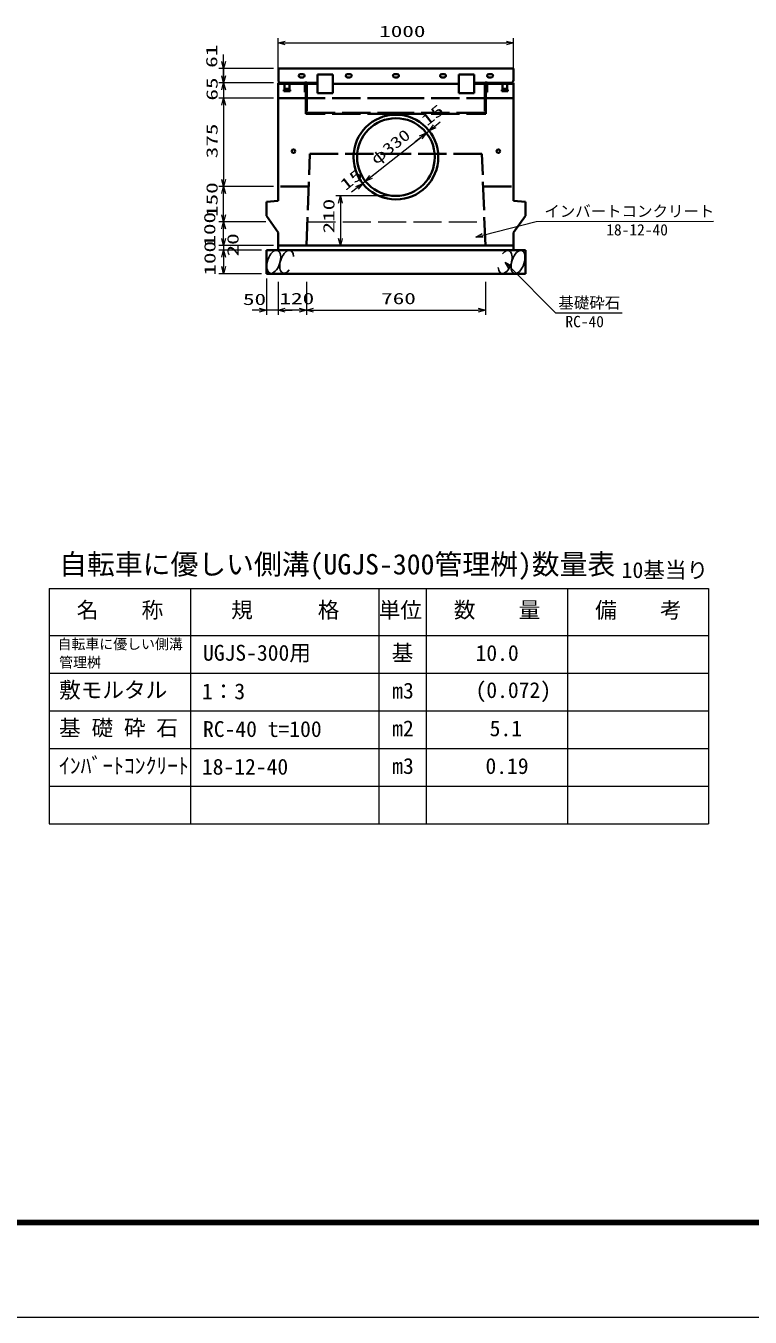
# Model space of a CAD drawing. Units: millimetres on the paper. Extents: x 0 to 841, y 0 to 594.
# Drawn here: x 188.4 to 342.2, y 0 to 274.1 of the extents above; entities that cross this region are included whole.
import ezdxf
from ezdxf.enums import TextEntityAlignment as Align

# ---------------------------------------------------------------- set-up
doc = ezdxf.new("R2010")
doc.units = ezdxf.units.MM
doc.linetypes.add('DASHED', pattern=[7.5, 6, -1.5])
doc.linetypes.add('USER2', pattern=[2.709336, 0.338667, -0.338667, 0.338667, -0.338667, 0.338667, -0.338667, 0.338667, -0.338667])
for name, color, linetype, lineweight in [('_0-3_3', 1, 'USER2', 13), ('D-BMK-HTXT', 7, 'Continuous', 13), ('D-STR-DIM（寸法）', 7, 'Continuous', 13), ('D-STR-DIM（寸法）2', 7, 'Continuous', 13), ('D-STR-HTXT(基礎砕石-旗)', 7, 'Continuous', 13), ('D-STR-HTXT（旗上げ）', 7, 'Continuous', 13), ('D-STR-STRF(グリ)', 7, 'Continuous', 25), ('D-STR（構造物）', 1, 'Continuous', 35), ('D-TTL-LINE（区切線）', 7, 'Continuous', 18), ('D-TTL（外枠）', 2, 'Continuous', 140)]:
    doc.layers.add(name, color=color, linetype=linetype, lineweight=lineweight)
doc.styles.add('ＭＳ ゴシック', font='')
doc.styles.get('ＭＳ ゴシック').set_extended_font_data('MS Gothic')

# ---------------------------------------------------------------- blocks, each defined once
blk = doc.blocks.new('_Open30')
at = {"color": 7, "linetype": 'Continuous', "lineweight": 13}
for p, q in [((-1, 0.2679), (0, 0)), ((0, 0), (-1, -0.2679)), ((0, 0), (-1, 0))]:
    blk.add_line(p, q, dxfattribs=at)

msp = doc.modelspace()

# ---------------------------------------------------------------- linework, layer by layer
at = {"layer": '_0-3_3'}
for q in [(243.222, 260.514), (244.522, 260.264)]:
    msp.add_line((243.222, 260.264), q, dxfattribs=at)
at = {"layer": 'D-BMK-HTXT'}
for p, q in [((193.396, 154.708), (193.396, 104.708)), ((193.396, 154.708), (333.396, 154.708)), ((223.396, 154.708), (223.396, 104.708)), ((263.396, 154.708), (263.396, 104.708)), ((273.396, 154.708), (273.396, 104.708)), ((303.396, 154.708), (303.396, 104.708)), ((333.396, 154.708), (333.396, 104.708)), ((193.396, 144.708), (333.396, 144.708)), ((193.396, 136.708), (333.396, 136.708)), ((193.396, 128.708), (333.396, 128.708)), ((193.396, 120.708), (333.396, 120.708)), ((193.396, 112.708), (333.396, 112.708)), ((193.396, 104.708), (333.396, 104.708))]:
    msp.add_line(p, q, dxfattribs=at)
at = {"layer": 'D-STR-DIM（寸法）'}
for p, q in [((230.415, 229.014), (230.415, 230.514)), ((238.497, 227.514), (229.415, 227.514)), ((238.497, 226.514), (229.415, 226.514)), ((238.497, 226.514), (229.415, 226.514)), ((230.415, 227.514), (230.415, 226.514)), ((230.415, 225.014), (230.415, 223.514)), ((230.415, 225.014), (230.415, 223.014)), ((238.497, 221.514), (229.415, 221.514)), ((241.997, 219.766), (241.997, 212.781)), ((241.997, 219.766), (241.997, 212.781)), ((247.997, 219.766), (247.997, 212.781)), ((247.997, 219.766), (247.997, 212.781)), ((285.997, 219.766), (285.997, 212.781)), ((241.997, 213.781), (239.497, 213.781)), ((246.497, 213.781), (243.497, 213.781)), ((243.497, 213.781), (244.997, 213.781)), ((249.497, 213.781), (284.497, 213.781))]:
    msp.add_line(p, q, dxfattribs=at)
at = {"layer": 'D-STR-DIM（寸法）2'}
for p, q in [((241.997, 263.014), (241.997, 271.497)), ((291.997, 263.014), (291.997, 271.497)), ((243.497, 270.497), (290.497, 270.497)), ((230.415, 266.564), (230.415, 268.064)), ((241.047, 265.064), (229.415, 265.064)), ((230.415, 265.064), (230.415, 262.014)), ((230.415, 263.514), (230.415, 265.014)), ((241.047, 262.014), (229.415, 262.014)), ((241.047, 262.014), (229.415, 262.014)), ((230.415, 262.014), (230.415, 258.764)), ((230.415, 260.514), (230.415, 259.014)), ((240.997, 258.764), (229.415, 258.764)), ((239.997, 258.764), (229.415, 258.764)), ((230.415, 257.264), (230.415, 255.764)), ((230.415, 257.264), (230.415, 241.514)), ((275.223, 252.789), (276.398, 253.722)), ((261.709, 242.068), (272.285, 250.459)), ((272.285, 250.459), (271.11, 249.526)), ((273.461, 251.391), (274.048, 251.857)), ((261.709, 242.068), (262.884, 243.001)), ((240.997, 240.014), (229.415, 240.014)), ((240.997, 240.014), (229.415, 240.014)), ((240.997, 240.014), (229.415, 240.014)), ((230.415, 234.014), (230.415, 238.514)), ((230.415, 234.014), (230.415, 238.514)), ((258.772, 239.738), (257.596, 238.806)), ((260.534, 241.136), (259.947, 240.67)), ((265.997, 238.014), (254.22, 238.014)), ((255.22, 236.514), (255.22, 229.014)), ((239.39, 232.514), (229.415, 232.514)), ((239.39, 232.514), (229.415, 232.514)), ((239.39, 232.514), (229.415, 232.514)), ((239.39, 232.514), (229.415, 232.514)), ((230.415, 229.014), (230.415, 231.014)), ((230.415, 229.014), (230.415, 231.014)), ((240.997, 227.514), (229.415, 227.514)), ((240.997, 227.514), (229.415, 227.514)), ((265.997, 227.514), (254.22, 227.514)), ((239.497, 220.514), (239.497, 212.781)), ((241.997, 218.766), (241.997, 212.781)), ((237.997, 213.781), (236.497, 213.781)), ((241.997, 213.781), (239.497, 213.781)), ((243.497, 213.781), (244.997, 213.781))]:
    msp.add_line(p, q, dxfattribs=at)
at = {"layer": 'D-STR-DIM（寸法）2', "color": 1, "linetype": 'DASHED'}
msp.add_line((248.208, 232.514), (285.787, 232.514), dxfattribs=at)
msp.add_line((248.208, 232.514), (285.787, 232.514), dxfattribs=at)
at = {"layer": 'D-STR-HTXT(基礎砕石-旗)'}
msp.add_lwpolyline([(315.064, 213.108), (300.96, 213.108), (291.237, 222.924)], dxfattribs=at)
at = {"layer": 'D-STR-HTXT（旗上げ）'}
msp.add_lwpolyline([(334.42, 232.561), (296.787, 232.514), (285.423, 229.649)], dxfattribs=at)
at = {"layer": 'D-STR-STRF(グリ)'}
for centre, major_axis in [((241.073, 224.037), (0.79, 2.421)), ((292.922, 223.99), (-0.79, -2.421))]:
    msp.add_ellipse(centre, major_axis=major_axis, ratio=0.5139, dxfattribs=at)
for centre, major_axis in [((243.813, 224.037), (0.79, 2.421)), ((290.181, 223.99), (-0.79, -2.421))]:
    msp.add_ellipse(centre, major_axis=major_axis, ratio=0.5139, start_param=5.3575563, end_param=10.3750652, dxfattribs=at)
at = {"layer": 'D-STR（構造物）'}
for p, q in [((242.047, 265.064), (242.047, 262.614)), ((266.997, 265.064), (242.047, 265.064)), ((242.047, 265.064), (242.047, 262.614)), ((242.047, 265.064), (242.347, 265.064)), ((246.722, 263.889), (247.272, 263.889)), ((247.272, 263.189), (246.722, 263.189)), ((250.372, 263.814), (253.622, 263.814)), ((250.372, 259.814), (250.372, 263.814)), ((250.372, 263.814), (253.622, 263.814)), ((250.372, 261.801), (250.372, 263.814)), ((253.622, 263.814), (253.622, 261.801)), ((253.622, 263.814), (253.622, 259.814)), ((257.272, 263.889), (256.722, 263.889)), ((256.722, 263.189), (257.272, 263.189)), ((266.722, 263.889), (266.997, 263.889)), ((266.997, 263.189), (266.722, 263.189)), ((266.997, 265.064), (291.947, 265.064)), ((267.272, 263.889), (266.997, 263.889)), ((266.997, 263.189), (267.272, 263.189)), ((276.722, 263.889), (277.272, 263.889)), ((277.272, 263.189), (276.722, 263.189)), ((280.372, 263.814), (280.372, 261.801)), ((283.622, 263.814), (280.372, 263.814)), ((280.372, 263.814), (280.372, 259.814)), ((283.622, 263.814), (280.372, 263.814)), ((283.622, 259.814), (283.622, 263.814)), ((283.622, 261.801), (283.622, 263.814)), ((287.272, 263.889), (286.722, 263.889)), ((286.722, 263.189), (287.272, 263.189)), ((291.947, 265.064), (291.647, 265.064)), ((291.947, 265.064), (291.947, 262.614)), ((291.947, 265.064), (291.947, 262.614)), ((241.997, 262.014), (241.997, 237.014)), ((250.372, 262.014), (241.997, 262.014)), ((241.997, 261.801), (250.372, 261.801)), ((242.047, 262.014), (242.047, 261.789)), ((242.047, 261.789), (247.422, 261.789)), ((247.422, 262.014), (242.372, 262.014)), ((247.847, 262.314), (247.847, 262.014)), ((247.872, 262.014), (250.372, 262.014)), ((253.622, 261.801), (266.997, 261.801)), ((280.372, 261.801), (266.997, 261.801)), ((283.622, 262.014), (291.997, 262.014)), ((286.122, 262.014), (283.622, 262.014)), ((291.997, 261.801), (283.622, 261.801)), ((286.147, 262.314), (286.147, 262.014)), ((286.572, 262.014), (291.622, 262.014)), ((291.947, 261.789), (286.572, 261.789)), ((291.947, 262.014), (291.947, 261.789)), ((291.997, 262.014), (291.997, 237.014)), ((253.622, 259.814), (250.372, 259.814)), ((280.372, 259.814), (283.622, 259.814)), ((241.997, 237.014), (239.497, 236.764)), ((239.497, 236.764), (239.497, 233.764)), ((291.997, 237.014), (294.497, 236.764)), ((294.497, 236.764), (294.497, 233.764)), ((239.497, 233.764), (241.997, 230.264)), ((294.497, 233.764), (291.997, 230.264)), ((241.997, 230.264), (241.997, 227.514)), ((291.997, 230.264), (291.997, 227.514)), ((239.497, 226.514), (294.497, 226.514)), ((239.497, 226.514), (239.497, 221.514)), ((239.497, 226.514), (294.497, 226.514)), ((241.997, 227.514), (266.997, 227.514)), ((241.997, 227.514), (241.997, 226.514)), ((291.997, 227.514), (266.997, 227.514)), ((291.997, 227.514), (291.997, 226.514)), ((294.497, 226.514), (294.497, 221.514)), ((239.497, 221.514), (294.497, 221.514))]:
    msp.add_line(p, q, dxfattribs=at)
at = {"layer": 'D-STR（構造物）', "linetype": 'DASHED'}
for p, q in [((243.222, 260.514), (243.222, 260.264)), ((243.347, 260.514), (243.222, 260.514)), ((243.347, 262.014), (243.347, 260.514)), ((243.472, 260.764), (244.272, 260.764)), ((244.397, 260.514), (244.397, 262.014)), ((244.522, 260.514), (244.397, 260.514)), ((244.522, 260.264), (244.522, 260.514)), ((247.647, 261.564), (247.647, 260.014)), ((247.872, 255.423), (247.872, 262.014)), ((248.097, 262.014), (248.097, 255.423)), ((285.897, 262.014), (285.897, 255.423)), ((286.122, 255.423), (286.122, 262.014)), ((286.347, 261.564), (286.347, 260.014)), ((289.472, 260.514), (289.597, 260.514)), ((289.472, 260.264), (289.472, 260.514)), ((289.597, 260.514), (289.597, 262.014)), ((290.522, 260.764), (289.722, 260.764)), ((290.647, 262.014), (290.647, 260.514)), ((290.647, 260.514), (290.772, 260.514)), ((290.772, 260.514), (290.772, 260.264)), ((247.872, 258.764), (241.997, 258.764)), ((243.222, 260.264), (244.522, 260.264)), ((247.647, 260.014), (247.872, 260.014)), ((248.097, 258.764), (247.872, 258.764)), ((266.997, 258.764), (248.097, 258.764)), ((266.997, 258.764), (285.897, 258.764)), ((285.897, 258.764), (286.122, 258.764)), ((286.347, 260.014), (286.122, 260.014)), ((286.122, 258.764), (291.997, 258.764)), ((290.772, 260.264), (289.472, 260.264)), ((266.997, 255.423), (247.872, 255.423)), ((248.097, 255.67), (266.997, 255.67)), ((285.897, 255.67), (266.997, 255.67)), ((266.997, 255.423), (286.122, 255.423)), ((247.997, 227.514), (248.747, 246.977)), ((248.747, 246.977), (266.997, 246.977)), ((285.247, 246.977), (266.997, 246.977)), ((285.997, 227.514), (285.247, 246.977)), ((248.479, 240.014), (241.997, 240.014)), ((285.516, 240.014), (291.997, 240.014))]:
    msp.add_line(p, q, dxfattribs=at)
at = {"layer": 'D-STR（構造物）'}
for centre in [(245.247, 247.514), (288.747, 247.514)]:
    msp.add_circle(centre, 0.375, dxfattribs=at)
for centre, radius, start, end in [((246.722, 263.539), 0.35, 90, 270), ((247.272, 263.539), 0.35, 270, 90), ((256.722, 263.539), 0.35, 90, 270), ((257.272, 263.539), 0.35, 270, 90), ((266.722, 263.539), 0.35, 90, 270), ((267.272, 263.539), 0.35, 270, 90), ((276.722, 263.539), 0.35, 90, 270), ((277.272, 263.539), 0.35, 270, 90), ((286.722, 263.539), 0.35, 90, 270), ((287.272, 263.539), 0.35, 270, 90), ((242.647, 262.614), 0.6, 180, 270), ((242.647, 262.614), 0.6, 180, 270), ((291.347, 262.614), 0.6, 270, 0), ((291.347, 262.614), 0.6, 270, 0), ((266.997, 246.264), 9, 90, 270), ((266.997, 246.264), 9, 270, 90), ((266.997, 246.264), 8.25, 90, 270), ((266.997, 246.264), 8.25, 270, 90)]:
    msp.add_arc(centre, radius, start, end, dxfattribs=at)
at = {"layer": 'D-STR（構造物）', "linetype": 'DASHED'}
for centre, radius, start, end in [((247.422, 261.564), 0.45, 0, 90), ((247.422, 261.564), 0.225, 0, 90), ((286.572, 261.564), 0.45, 90, 180), ((286.572, 261.564), 0.225, 90, 180)]:
    msp.add_arc(centre, radius, start, end, dxfattribs=at)
at = {"layer": 'D-TTL-LINE（区切線）'}
msp.add_line((0, 0), (841, 0), dxfattribs=at)
at = {"layer": 'D-TTL（外枠）'}
msp.add_line((20.1, 20.1), (820.9, 20.1), dxfattribs=at)

# ---------------------------------------------------------------- block references
at = {"layer": 'D-STR-DIM（寸法）', "xscale": 1.5, "yscale": 1.5}
for p, rotation in [((230.415, 227.514), 270), ((230.415, 226.514), 90), ((230.415, 226.514), 90), ((230.415, 221.514), 270), ((241.997, 213.781), 180), ((241.997, 213.781), 180), ((247.997, 213.781), 180)]:
    msp.add_blockref('_Open30', p, dxfattribs=dict(at, rotation=rotation))
for p in [(247.997, 213.781), (285.997, 213.781)]:
    msp.add_blockref('_Open30', p, dxfattribs=at)
at = {"layer": 'D-STR-DIM（寸法）2', "xscale": 1.5, "yscale": 1.5}
for p, rotation in [((241.997, 270.497), 180), ((230.415, 265.064), 270), ((230.415, 262.014), 270), ((230.415, 262.014), 90), ((230.415, 258.764), 90), ((230.415, 258.764), 90), ((274.048, 251.857), 218.42572), ((273.461, 251.391), 38.42572), ((273.461, 251.391), 38.42572), ((230.415, 240.014), 270), ((260.534, 241.136), 218.42572), ((260.534, 241.136), 218.42572), ((230.415, 240.014), 90), ((230.415, 240.014), 90), ((259.947, 240.67), 38.42572), ((255.22, 238.014), 90), ((230.415, 232.514), 270), ((230.415, 232.514), 270), ((230.415, 232.514), 90), ((230.415, 232.514), 90), ((230.415, 227.514), 270), ((230.415, 227.514), 270), ((255.22, 227.514), 270), ((241.997, 213.781), 180)]:
    msp.add_blockref('_Open30', p, dxfattribs=dict(at, rotation=rotation))
for p in [(291.997, 270.497), (239.497, 213.781)]:
    msp.add_blockref('_Open30', p, dxfattribs=at)
at = {"layer": 'D-STR-HTXT(基礎砕石-旗)', "xscale": 1.5, "yscale": 1.5, "rotation": 134.72505}
msp.add_blockref('_Open30', (290.181, 223.99), dxfattribs=at)
at = {"layer": 'D-STR-HTXT（旗上げ）', "xscale": 1.5, "yscale": 1.5, "rotation": 194.1476}
msp.add_blockref('_Open30', (283.969, 229.283), dxfattribs=at)

# ---------------------------------------------------------------- texts
at = {"layer": 'D-BMK-HTXT', "style": 'ＭＳ ゴシック'}
for s, height, p in [('自転車に優しい側溝(UGJS-300管理桝)数量表', 4.33, (195.517, 156.371)), ('10基当り', 3.367, (314.936, 155.904)), ('名\u3000\u3000称', 3.367, (199.232, 147.426)), ('規\u3000\u3000\u3000格', 3.367, (232.036, 147.444)), ('単位', 3.367, (263.347, 147.408)), ('数\u3000\u3000量', 3.367, (279.286, 147.444)), ('備\u3000\u3000考', 3.367, (309.303, 147.404)), ('自転車に優しい側溝', 2.165, (195.178, 141.161)), ('UGJS-300用', 3.367, (226.044, 138.345)), ('基', 3.367, (266.113, 138.346)), ('10.0', 3.367, (283.91, 138.31)), ('管理桝', 2.165, (195.51, 137.286)), ('敷モルタル', 3.367, (195.502, 130.452)), ('1：3', 3.367, (225.813, 130.158)), ('m3', 3.367, (266.22, 130.31)), ('(0.072)', 3.367, (283.907, 130.427)), ('基 礎 砕 石', 3.367, (195.502, 122.417)), ('RC-40 t=100', 3.367, (226.045, 122.158)), ('m2', 3.367, (266.211, 122.31)), ('5.1', 3.367, (286.896, 122.31)), ('ｲﾝﾊﾞｰﾄｺﾝｸﾘｰﾄ', 3.367, (195.484, 114.382)), ('18-12-40', 3.367, (225.813, 114.158)), ('m3', 3.367, (266.22, 114.31)), ('0.19', 3.367, (286.014, 114.31))]:
    msp.add_text(s, height=height, dxfattribs=at).set_placement(p, align=Align.BOTTOM_LEFT)
at = {"layer": 'D-STR-DIM（寸法）', "style": 'ＭＳ ゴシック', "width": 1.5}
for s, p in [('100', (229.428, 221.102)), ('20', (234.316, 225.182))]:
    msp.add_text(s, height=2.405, rotation=90, dxfattribs=at).set_placement(p, align=Align.BOTTOM_LEFT)
for s, p in [('120', (242.289, 214.318)), ('760', (263.872, 214.318))]:
    msp.add_text(s, height=2.405, dxfattribs=at).set_placement(p, align=Align.BOTTOM_LEFT)
at = {"layer": 'D-STR-DIM（寸法）2', "style": 'ＭＳ ゴシック', "width": 1.5}
for s, p in [('1000', (263.456, 271.034)), ('50', (234.534, 214.146))]:
    msp.add_text(s, height=2.405, dxfattribs=at).set_placement(p, align=Align.BOTTOM_LEFT)
at = {"layer": 'D-STR-DIM（寸法）2', "style": 'ＭＳ ゴシック'}
for s, rotation, width, p in [('61', 90, 1.5, (229.806, 265.215)), ('65', 90, 1.5, (229.878, 258.259)), ('15', 38.426, 1.5, (274.022, 252.177)), ('375', 90, 1.5, (229.878, 246.009)), ('φ330', 38.426, 1.3, (263.236, 243.966)), ('15', 38.426, 1.5, (256.753, 238.466)), ('150', 90, 1.5, (229.878, 233.555)), ('150', 90, 1.5, (229.878, 233.555)), ('210', 90, 1.5, (254.683, 230.055)), ('100', 90, 1.5, (229.382, 227.265)), ('100', 90, 1.5, (229.382, 227.265))]:
    msp.add_text(s, height=2.405, rotation=rotation, dxfattribs=dict(at, width=width)).set_placement(p, align=Align.BOTTOM_LEFT)
at = {"layer": 'D-STR-HTXT(基礎砕石-旗)', "style": 'ＭＳ ゴシック'}
for s, p in [('基礎砕石', (301.496, 213.417)), ('RC-40', (302.984, 209.431))]:
    msp.add_text(s, height=2.405, dxfattribs=at).set_placement(p, align=Align.BOTTOM_LEFT)
at = {"layer": 'D-STR-HTXT（旗上げ）', "style": 'ＭＳ ゴシック'}
for s, p in [('インバートコンクリート', (298.516, 232.858)), ('18-12-40', (311.659, 228.911))]:
    msp.add_text(s, height=2.405, dxfattribs=at).set_placement(p, align=Align.BOTTOM_LEFT)

doc.saveas('drawing.dxf')
